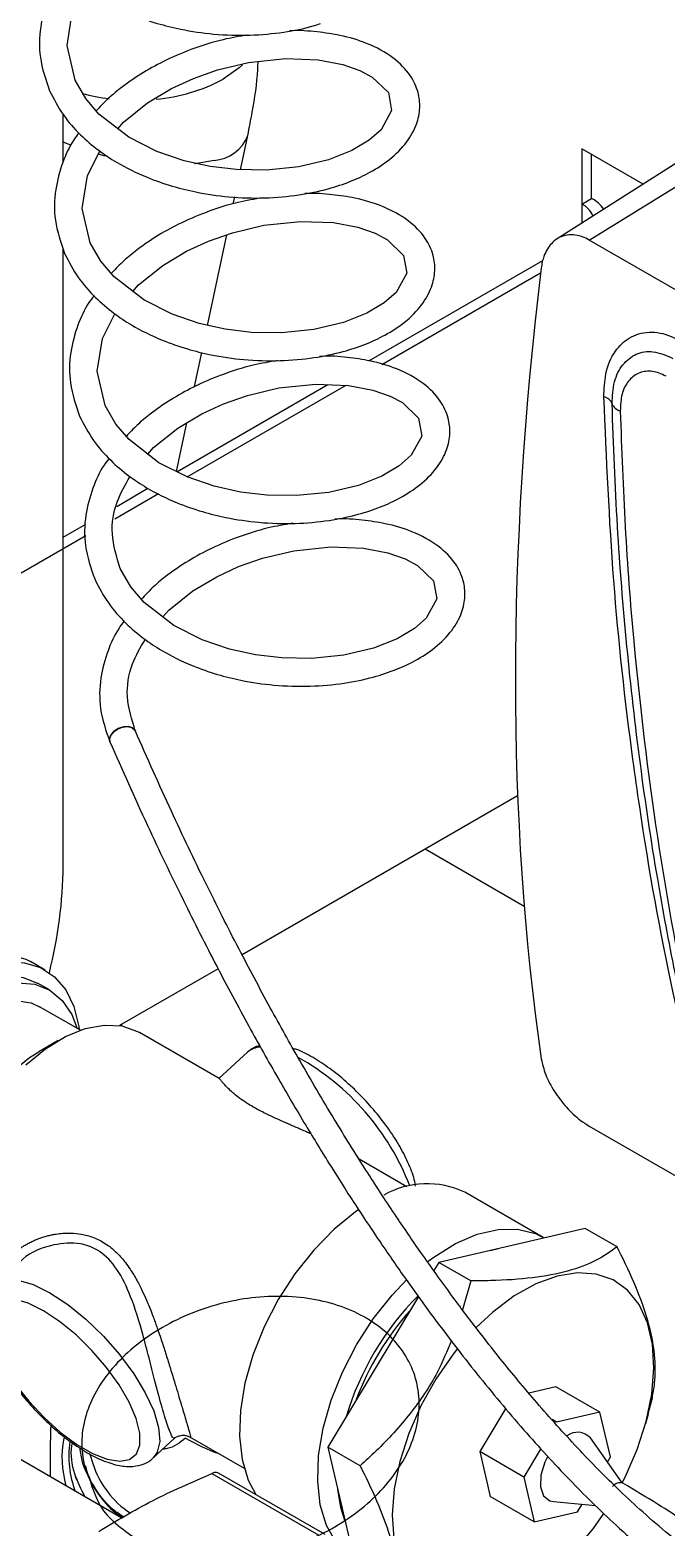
# Model space of a CAD drawing. Extents: x 75 to 2075, y 25 to 1460.
# Drawn here: x 1589.4 to 1655.1, y 731.2 to 885.8 of the extents above; entities that cross this region are included whole.
import ezdxf

# ---------------------------------------------------------------- set-up
doc = ezdxf.new("R2010")
doc.units = 0
doc.header["$LTSCALE"] = 5
doc.linetypes.add('SLD-KATı', pattern=[0])
doc.layers.get('0').update_dxf_attribs({"linetype": 'CONTINUOUS'})

msp = doc.modelspace()

# ---------------------------------------------------------------- linework, layer by layer
at = {"color": 7, "linetype": 'SLD-KATı'}
for p, q in [((1666.275, 878.486), (1643.84, 864.223)), ((1647.147, 864.113), (1669.933, 878.185)), ((1592.852, 872.191), (1592.852, 877.07)), ((1611.163, 871.369), (1611.916, 874.915)), ((1652.737, 869.879), (1646.39, 873.543)), ((1646.39, 873.543), (1646.39, 867.828)), ((1647.401, 868.411), (1647.401, 872.96)), ((1610.414, 867.837), (1610.567, 868.557)), ((1646.39, 867.828), (1647.401, 868.411)), ((1607.755, 855.303), (1609.741, 864.663)), ((1736.041, 812.796), (1647.147, 864.113)), ((1592.852, 799.536), (1592.852, 863.242)), ((1624.415, 851.643), (1642.36, 862.002)), ((1625.766, 851.257), (1642.143, 860.711)), ((1606.412, 848.973), (1607.161, 852.503)), ((1604.572, 840.188), (1620.16, 849.187)), ((1605.653, 839.646), (1622.051, 849.112)), ((1604.551, 840.199), (1605.62, 845.239)), ((1598.176, 835.329), (1602.691, 837.936)), ((1598.377, 836.612), (1601.603, 838.474)), ((1592.852, 833.422), (1595.187, 834.77)), ((1498.908, 778.023), (1595.173, 833.596)), ((1639.771, 806.732), (1611.324, 790.31)), ((1640.455, 795.315), (1630.225, 801.221)), ((1590.995, 788.742), (1589.48, 789.617)), ((1608.843, 788.878), (1598.67, 783.005)), ((1591.422, 786.682), (1590.209, 787.381)), ((1594.627, 782.522), (1590.422, 784.95)), ((1598.913, 782.964), (1598.913, 783.145)), ((1608.949, 777.553), (1600.74, 782.292)), ((1592.345, 781.46), (1590.325, 780.294)), ((1611.867, 780.248), (1608.932, 777.555)), ((1647.147, 772.631), (1736.041, 721.314)), ((1628.316, 766.373), (1623.418, 769.2)), ((1642.396, 761.131), (1634.314, 765.797)), ((1598.923, 732.153), (1546.247, 762.562)), ((1646.726, 762.066), (1631.638, 758.56)), ((1650.037, 760.155), (1646.726, 762.066)), ((1636.95, 759.794), (1637.801, 759.992)), ((1631.638, 758.56), (1631.126, 757.706)), ((1634.949, 756.649), (1631.638, 758.56)), ((1634.949, 756.649), (1634.077, 753.665)), ((1629.523, 755.033), (1620.191, 739.465)), ((1637.206, 753.43), (1635.499, 751.837)), ((1643.721, 745.713), (1640.931, 745.065)), ((1648.267, 743.089), (1643.721, 745.713)), ((1638.545, 743.497), (1635.859, 739.017)), ((1653.254, 742.93), (1653.678, 744.566)), ((1643.796, 742.05), (1643.334, 742.317)), ((1648.267, 743.089), (1643.796, 742.05)), ((1649.346, 738.47), (1648.267, 743.089)), ((1652.993, 741.93), (1653.264, 742.928)), ((1605.945, 740.523), (1611.532, 737.298)), ((1650.553, 735.792), (1647.279, 740.427)), ((1602.122, 738.351), (1604.309, 740.357)), ((1623.502, 737.554), (1620.191, 739.465)), ((1620.191, 739.465), (1622.771, 728.419)), ((1635.859, 739.017), (1636.938, 734.398)), ((1640.405, 736.392), (1635.859, 739.017)), ((1642.174, 739.344), (1640.405, 736.392)), ((1595.614, 738.769), (1595.907, 737.791)), ((1602.193, 738.42), (1602.122, 738.351)), ((1649.032, 737.946), (1649.346, 738.47)), ((1594.103, 736.493), (1594.216, 736.114)), ((1608.215, 736.771), (1619.246, 730.403)), ((1619.898, 730.446), (1608.875, 736.809)), ((1640.405, 736.392), (1641.484, 731.774)), ((1641.484, 731.774), (1636.938, 734.398)), ((1641.484, 731.774), (1645.954, 732.812)), ((1643.483, 733.852), (1647.796, 733.457)), ((1645.954, 732.812), (1646.416, 733.583))]:
    msp.add_line(p, q, dxfattribs=at)
at = {"color": 8, "linetype": 'SLD-KATı'}
for p, q in [((1593.625, 873.913), (1592.852, 874.227)), ((1646.39, 867.828), (1646.39, 865.844))]:
    msp.add_line(p, q, dxfattribs=at)
at = {"color": 7, "linetype": 'SLD-KATı', "flags": 128}
for points in [[(1598.483, 875.604), (1599.08, 876.293), (1601.571, 878.289), (1604.042, 879.762), (1606.29, 880.8), (1608.769, 881.673), (1611.999, 882.443), (1615.812, 882.844), (1619.188, 882.712), (1621.717, 882.23), (1623.493, 881.612), (1624.768, 880.935), (1626.421, 879.328), (1626.763, 877.486), (1625.664, 875.492), (1624.443, 874.418), (1622.654, 873.351), (1620.228, 872.388), (1617.167, 871.66), (1613.829, 871.326), (1610.749, 871.376), (1608.034, 871.702), (1605.343, 872.296), (1602.535, 873.257), (1599.617, 874.724), (1596.543, 877.109), (1595.173, 878.718), (1594.077, 880.624), (1594.077, 880.624), (1593.264, 884.184), (1593.795, 887.565), (1595.089, 890.095)], [(1600.039, 858.799), (1600.636, 859.488), (1603.127, 861.485), (1605.597, 862.958), (1607.846, 863.996), (1610.325, 864.869), (1613.554, 865.638), (1617.368, 866.04), (1620.744, 865.907), (1623.273, 865.425), (1625.048, 864.808), (1626.323, 864.13), (1627.977, 862.524), (1628.319, 860.681), (1627.22, 858.687), (1625.999, 857.613), (1624.21, 856.547), (1621.783, 855.584), (1618.723, 854.856), (1615.385, 854.521), (1612.305, 854.571), (1609.59, 854.897), (1606.899, 855.492), (1604.09, 856.453), (1601.172, 857.92), (1598.099, 860.305), (1596.728, 861.913), (1595.633, 863.82), (1595.633, 863.82), (1594.82, 867.38), (1595.35, 870.761), (1596.645, 873.291)], [(1601.595, 841.995), (1602.192, 842.684), (1604.683, 844.68), (1607.153, 846.153), (1609.402, 847.191), (1611.88, 848.064), (1615.11, 848.834), (1618.924, 849.235), (1622.299, 849.103), (1624.829, 848.621), (1626.604, 848.003), (1627.879, 847.326), (1629.532, 845.719), (1629.875, 843.877), (1628.776, 841.883), (1627.555, 840.809), (1625.766, 839.742), (1623.339, 838.779), (1620.279, 838.051), (1616.94, 837.717), (1613.86, 837.767), (1611.146, 838.093), (1608.455, 838.687), (1605.646, 839.648), (1602.728, 841.115), (1599.654, 843.5), (1598.284, 845.109), (1597.189, 847.015), (1597.189, 847.015), (1596.376, 850.575), (1596.906, 853.956), (1598.201, 856.486)], [(1603.15, 825.19), (1603.747, 825.879), (1606.238, 827.876), (1608.709, 829.349), (1610.958, 830.387), (1613.436, 831.26), (1616.666, 832.03), (1620.48, 832.431), (1623.855, 832.298), (1626.384, 831.816), (1628.16, 831.199), (1629.435, 830.521), (1631.088, 828.915), (1631.43, 827.072), (1630.332, 825.078), (1629.111, 824.004), (1627.322, 822.938), (1624.895, 821.975), (1621.835, 821.247), (1618.496, 820.912), (1615.416, 820.962), (1612.702, 821.289), (1610.01, 821.883), (1607.202, 822.844), (1604.284, 824.311), (1601.21, 826.696), (1599.84, 828.305), (1598.745, 830.211), (1598.745, 830.211)], [(1600.303, 813.401), (1600.269, 813.474), (1600.004, 813.738), (1599.583, 813.868), (1599.071, 813.845), (1598.545, 813.671), (1598.085, 813.374), (1597.762, 812.998), (1597.624, 812.601), (1597.66, 812.316)], [(1597.662, 812.311), (1597.624, 812.512), (1597.72, 812.901), (1598.007, 813.284), (1598.443, 813.602), (1598.961, 813.806), (1599.482, 813.867), (1599.926, 813.774), (1600.227, 813.542), (1600.302, 813.401)], [(1577.235, 786.15), (1579.291, 787.823), (1581.389, 789.11), (1583.468, 789.977), (1585.468, 790.397), (1587.332, 790.358), (1589.005, 789.863), (1589.48, 789.617)], [(1578.75, 785.276), (1580.806, 786.948), (1582.904, 788.236), (1584.983, 789.102), (1586.983, 789.522), (1588.847, 789.484), (1590.521, 788.988), (1591.957, 788.049), (1593.113, 786.694), (1593.957, 784.962), (1594.464, 782.903), (1594.507, 782.591)], [(1579.064, 784.226), (1581.044, 785.825), (1583.063, 787.03), (1585.056, 787.804), (1586.958, 788.12), (1588.709, 787.969), (1590.209, 787.381)], [(1580.276, 783.526), (1582.256, 785.125), (1584.275, 786.331), (1586.268, 787.104), (1588.17, 787.42), (1589.921, 787.27), (1591.464, 786.657), (1592.75, 785.601), (1593.737, 784.137), (1594.286, 782.719)], [(1580.675, 782.19), (1582.514, 783.662), (1584.386, 784.745), (1586.225, 785.399), (1587.964, 785.601), (1589.54, 785.343), (1590.422, 784.95)], [(1588.994, 778.967), (1591.022, 780.61), (1593.09, 781.863), (1595.136, 782.687), (1597.097, 783.058), (1598.914, 782.963), (1600.531, 782.407), (1600.74, 782.292)], [(1587.544, 778.225), (1589.383, 779.697), (1590.325, 780.294)], [(1623.385, 764.028), (1623.025, 763.776), (1620.819, 761.976), (1618.719, 759.825), (1616.781, 757.381), (1615.058, 754.712), (1613.597, 751.889), (1612.438, 748.99), (1611.614, 746.093), (1611.145, 743.279), (1611.045, 740.623), (1611.317, 738.198), (1611.954, 736.071), (1612.744, 734.576)], [(1630.53, 758.682), (1631.106, 759.111), (1633.357, 760.51), (1635.591, 761.47), (1637.748, 761.966), (1639.768, 761.983), (1641.598, 761.521), (1642.396, 761.131)], [(1650.563, 735.778), (1650.868, 736.377), (1652.116, 739.234), (1653.042, 742.113), (1653.621, 744.935), (1653.838, 747.625), (1653.686, 750.108), (1653.171, 752.317), (1652.304, 754.191), (1651.111, 755.68), (1649.624, 756.743), (1647.884, 757.35), (1645.937, 757.486), (1643.838, 757.146), (1641.643, 756.34), (1639.412, 755.09), (1637.206, 753.43)], [(1621.497, 729.042), (1621.018, 729.633), (1620.035, 731.405), (1619.398, 733.533), (1619.126, 735.958), (1619.226, 738.614), (1619.695, 741.428), (1620.52, 744.324), (1621.678, 747.224), (1623.139, 750.047), (1624.862, 752.716), (1626.8, 755.16), (1628.298, 756.74)], [(1590.804, 753.566), (1589.225, 754.339), (1587.82, 754.741), (1586.655, 754.754), (1585.784, 754.376), (1585.248, 753.626), (1585.071, 752.538), (1585.263, 751.164), (1585.814, 749.568), (1586.698, 747.824), (1587.875, 746.013), (1589.288, 744.222), (1590.872, 742.532), (1592.553, 741.024), (1594.253, 739.768), (1595.891, 738.822), (1597.392, 738.231), (1598.684, 738.023), (1599.708, 738.206), (1600.416, 738.773), (1600.774, 739.698), (1600.767, 740.936), (1600.393, 742.43), (1599.671, 744.11), (1598.635, 745.898), (1597.333, 747.709), (1595.825, 749.46), (1594.183, 751.068), (1592.482, 752.459), (1590.804, 753.566)], [(1633.573, 749.664), (1633.107, 749.07), (1631.326, 746.49), (1629.791, 743.734), (1628.544, 740.877), (1627.617, 737.998), (1627.038, 735.176), (1626.821, 732.486), (1626.973, 730.003), (1627.489, 727.794), (1628.355, 725.92), (1629.548, 724.431), (1631.035, 723.368), (1632.775, 722.761), (1634.648, 722.621)], [(1642.894, 738.537), (1642.58, 737.913), (1642.17, 736.596), (1642.125, 735.393), (1642.452, 734.465), (1643.106, 733.937), (1643.483, 733.852)], [(1621.98, 731.803), (1621.511, 733.25), (1621.199, 735.15)], [(1645.973, 729.139), (1647.552, 731.041), (1648.684, 732.618)]]:
    msp.add_lwpolyline(points, dxfattribs=at)
at = {"color": 8, "linetype": 'SLD-KATı', "flags": 128}
for points in [[(1611.355, 882.203), (1611.004, 881.877), (1609.36, 880.713)], [(1597.227, 872.782), (1596.716, 872.913), (1596.482, 872.976)], [(1608.43, 872.335), (1606.481, 871.993), (1606.403, 871.985)], [(1585.664, 756.209), (1585.909, 756.409), (1586.904, 756.774), (1588.205, 756.724), (1589.755, 756.263), (1591.487, 755.409)], [(1591.487, 755.409), (1593.325, 754.202), (1595.189, 752.692), (1596.997, 750.947), (1598.671, 749.042), (1600.136, 747.061), (1601.329, 745.091), (1602.199, 743.217), (1602.706, 741.521), (1602.829, 740.078), (1602.562, 738.95), (1602.193, 738.42)]]:
    msp.add_lwpolyline(points, dxfattribs=at)
at = {"color": 8, "linetype": 'SLD-KATı'}
for centre, radius, start, end in [((1600.876, 896.497), 17.919, 275.044, 298.25796), ((1599.991, 898.514), 19.957, 254.91599, 263.14768), ((1608.157, 876.348), 4.023, 273.88806, 339.12757), ((1613.346, 778.523), 2.272, 93.8758, 130.60673), ((1604.588, 757.196), 25.761, 21.04954, 60.9351)]:
    msp.add_arc(centre, radius, start, end, dxfattribs=at)
at = {"color": 7, "linetype": 'SLD-KATı'}
for centre, radius, start, end in [((1645.254, 865.597), 2.504, 23.23694, 63.01507), ((1645.676, 865.166), 3.675, 35.39614, 62.01623), ((1648.417, 846.771), 1.181, 21.40708, 77.51346), ((1650.612, 847.636), 1.178, 201.59997, 257.7122), ((1545.952, 799.957), 46.902, 345.82072, 359.48479), ((1630.409, 757.573), 9.104, 64.5952, 119.33911), ((1650.499, 734.178), 29.65, 135.11619, 163.49171), ((1650.357, 734.259), 29.064, 138.27236, 159.61159), ((1603.582, 738.465), 10.857, 169.62141, 195.89712), ((1645.963, 739.258), 1.76, 41.61728, 128.71742), ((1603.754, 738.554), 10.318, 171.72938, 200.71656), ((1605.039, 740.678), 9.577, 197.54577, 236.89904), ((1650.34, 734.867), 0.935, 71.18263, 144.53104)]:
    msp.add_arc(centre, radius, start, end, dxfattribs=at)
msp.add_ellipse((1858.883, 954.541), major_axis=(152.544, 283.033), ratio=0.5568908, start_param=2.1836472, end_param=2.4960268, dxfattribs=at)
at = {"color": 8, "linetype": 'SLD-KATı'}
msp.add_ellipse((1606.995, 759.299), major_axis=(-14.792, 19.614), ratio=0.6271802, start_param=2.1861512, end_param=2.3643124, dxfattribs=at)
at = {"color": 7, "linetype": 'SLD-KATı'}
for points, knots in [([(1589.884, 896.334), (1590.323, 895.482), (1591.153, 893.871), (1592.955, 891.827), (1594.835, 890.217), (1597.108, 888.703), (1599.656, 887.45), (1602.446, 886.471), (1605.271, 885.774), (1608.494, 885.3), (1612.114, 885.193), (1615.566, 885.514), (1618.001, 885.979), (1619.161, 886.377), (1619.414, 886.464)], [0, 0, 0, 0, 0.0983016, 0.1858375, 0.2625593, 0.3288095, 0.4310657, 0.5090192, 0.5785647, 0.6736352, 0.7782536, 0.8800289, 0.9738044, 1, 1, 1, 1]), ([(1592.918, 891.979), (1592.741, 891.744), (1592.013, 890.775), (1591.144, 888.802), (1590.391, 886.006), (1590.313, 882.818), (1591.05, 880.665), (1591.439, 879.529)], [0, 0, 0, 0, 0.0611045, 0.2522866, 0.4733, 0.7222071, 1, 1, 1, 1]), ([(1591.439, 879.529), (1591.879, 878.677), (1592.709, 877.067), (1594.51, 875.023), (1596.391, 873.412), (1598.664, 871.899), (1601.211, 870.646), (1604.001, 869.666), (1606.826, 868.97), (1610.051, 868.495), (1613.666, 868.392), (1617.135, 868.697), (1620.093, 869.324), (1622.521, 870.125), (1624.68, 871.131), (1626.719, 872.467), (1628.384, 874.158), (1629.392, 875.978), (1629.743, 877.727), (1629.55, 879.455), (1628.721, 881.236), (1626.993, 883.012), (1624.457, 884.412), (1621.689, 885.246), (1619.024, 885.624), (1617.267, 885.775), (1616.269, 885.704), (1616.217, 885.7)], [0, 0, 0, 0, 0.04504043, 0.08514818, 0.12030105, 0.15065597, 0.19750836, 0.23322559, 0.26509039, 0.30865037, 0.35658505, 0.40321713, 0.44618377, 0.48232565, 0.51699384, 0.55838469, 0.60557067, 0.65016511, 0.68961692, 0.7261758, 0.77010329, 0.82269769, 0.87859916, 0.92451119, 0.95992201, 0.99791166, 1, 1, 1, 1]), ([(1611.882, 885.275), (1611.039, 885.133), (1609.076, 884.803), (1606.132, 883.86), (1603.285, 882.634), (1600.833, 881.272), (1598.913, 879.921), (1597.377, 878.651), (1596.62, 877.84), (1596.254, 877.448)], [0, 0, 0, 0, 0.1429359, 0.3329669, 0.5028902, 0.6525999, 0.800588, 0.9036452, 1, 1, 1, 1]), ([(1611.916, 874.915), (1612.073, 875.716), (1612.521, 877.996), (1612.899, 880.554), (1612.965, 882.269), (1612.975, 882.546)], [0, 0, 0, 0, 0.3124318, 0.8893079, 1, 1, 1, 1]), ([(1594.474, 875.175), (1594.297, 874.94), (1593.569, 873.971), (1592.699, 871.998), (1591.947, 869.201), (1591.869, 866.013), (1592.606, 863.86), (1592.995, 862.725)], [0, 0, 0, 0, 0.0611045, 0.2522866, 0.4733, 0.7222071, 1, 1, 1, 1]), ([(1592.995, 862.725), (1593.434, 861.873), (1594.265, 860.262), (1596.066, 858.218), (1597.947, 856.608), (1600.22, 855.094), (1602.767, 853.841), (1605.557, 852.862), (1608.382, 852.165), (1611.607, 851.69), (1615.221, 851.588), (1618.691, 851.892), (1621.648, 852.519), (1624.077, 853.32), (1626.236, 854.326), (1628.275, 855.663), (1629.94, 857.354), (1630.948, 859.174), (1631.299, 860.923), (1631.106, 862.651), (1630.277, 864.432), (1628.549, 866.207), (1626.013, 867.608), (1623.244, 868.441), (1620.58, 868.819), (1618.823, 868.97), (1617.825, 868.899), (1617.773, 868.896)], [0, 0, 0, 0, 0.0450404, 0.0851482, 0.1203011, 0.150656, 0.1975084, 0.2332256, 0.2650904, 0.3086504, 0.356585, 0.4032171, 0.4461838, 0.4823256, 0.5169938, 0.5583847, 0.6055707, 0.6501651, 0.6896169, 0.7261758, 0.7701033, 0.8226977, 0.8785992, 0.9245112, 0.959922, 0.9979117, 1, 1, 1, 1]), ([(1613.438, 868.47), (1612.595, 868.329), (1610.632, 867.999), (1607.688, 867.055), (1604.841, 865.829), (1602.388, 864.468), (1600.469, 863.117), (1598.933, 861.846), (1598.176, 861.035), (1597.81, 860.643)], [0, 0, 0, 0, 0.1429359, 0.3329669, 0.5028902, 0.6525999, 0.800588, 0.9036452, 1, 1, 1, 1]), ([(1647.147, 864.113), (1646.914, 864.233), (1646.44, 864.476), (1645.726, 864.643), (1645.027, 864.66), (1644.372, 864.514), (1643.769, 864.209), (1643.243, 863.757), (1642.802, 863.161), (1642.499, 862.511), (1642.302, 861.858), (1642.238, 861.441), (1642.206, 861.23)], [0, 0, 0, 0, 0.1035053, 0.2100292, 0.3135437, 0.4200182, 0.5243385, 0.6316003, 0.7374327, 0.8462651, 0.922588, 1, 1, 1, 1]), ([(1596.029, 858.37), (1595.853, 858.135), (1595.125, 857.166), (1594.255, 855.193), (1593.503, 852.397), (1593.424, 849.209), (1594.162, 847.056), (1594.551, 845.92)], [0, 0, 0, 0, 0.0611045, 0.2522866, 0.4733, 0.7222071, 1, 1, 1, 1]), ([(1648.672, 847.924), (1648.703, 848.733), (1648.772, 850.53), (1649.714, 852.662), (1651.278, 854.174), (1653.294, 854.764), (1655.156, 854.429), (1656.21, 853.874), (1656.498, 853.722)], [0, 0, 0, 0, 0.16313677, 0.36267064, 0.53573943, 0.7321042, 0.9268799, 1, 1, 1, 1]), ([(1594.551, 845.92), (1594.99, 845.068), (1595.821, 843.458), (1597.622, 841.414), (1599.503, 839.803), (1601.776, 838.29), (1604.323, 837.037), (1607.113, 836.057), (1609.938, 835.361), (1613.162, 834.886), (1616.777, 834.783), (1620.247, 835.088), (1623.204, 835.715), (1625.633, 836.516), (1627.791, 837.522), (1629.831, 838.858), (1631.495, 840.549), (1632.504, 842.369), (1632.855, 844.118), (1632.661, 845.846), (1631.832, 847.627), (1630.105, 849.403), (1627.569, 850.803), (1624.8, 851.637), (1622.135, 852.015), (1620.378, 852.166), (1619.381, 852.095), (1619.329, 852.091)], [0, 0, 0, 0, 0.0450404, 0.0851482, 0.1203011, 0.150656, 0.1975084, 0.2332256, 0.2650904, 0.3086504, 0.356585, 0.4032171, 0.4461838, 0.4823256, 0.5169938, 0.5583847, 0.6055707, 0.6501651, 0.6896169, 0.7261758, 0.7701033, 0.8226977, 0.8785992, 0.9245112, 0.959922, 0.9979117, 1, 1, 1, 1]), ([(1649.517, 847.202), (1649.557, 847.983), (1649.639, 849.545), (1650.562, 851.34), (1651.957, 852.437), (1653.782, 852.771), (1655.105, 852.196), (1655.797, 851.895)], [0, 0, 0, 0, 0.19633062, 0.39276795, 0.58929261, 0.78492749, 1, 1, 1, 1]), ([(1614.993, 851.666), (1614.151, 851.524), (1612.187, 851.194), (1609.244, 850.251), (1606.396, 849.025), (1603.944, 847.663), (1602.025, 846.312), (1600.489, 845.042), (1599.732, 844.231), (1599.366, 843.839)], [0, 0, 0, 0, 0.1429359, 0.3329669, 0.5028902, 0.6525999, 0.800588, 0.9036452, 1, 1, 1, 1]), ([(1655.093, 850.038), (1655.032, 850.072), (1654.508, 850.365), (1653.49, 850.664), (1652.177, 850.444), (1651.138, 849.599), (1650.453, 848.249), (1650.392, 847.073), (1650.361, 846.484)], [0, 0, 0, 0, 0.0253894, 0.2194841, 0.4143149, 0.6094686, 0.8046255, 1, 1, 1, 1]), ([(1658.428, 775.257), (1657.539, 778.944), (1655.162, 788.803), (1653.055, 800.665), (1651.038, 814.892), (1649.497, 828.872), (1648.947, 841.573), (1648.672, 847.924)], [0, 0, 0, 0, 0.16164711, 0.4322712, 0.49988978, 0.74994494, 1, 1, 1, 1]), ([(1659.219, 774.354), (1658.836, 775.903), (1657.689, 780.551), (1655.976, 788.45), (1654.061, 798.77), (1652.371, 809.984), (1650.991, 822.139), (1649.99, 834.534), (1649.675, 842.977), (1649.517, 847.202)], [0, 0, 0, 0, 0.0680451, 0.2041507, 0.3404194, 0.5045917, 0.6690504, 0.8343789, 1, 1, 1, 1]), ([(1650.361, 846.484), (1650.505, 842.48), (1650.793, 834.465), (1651.923, 819.709), (1654.025, 802.356), (1656.984, 786.039), (1659.255, 776.592), (1660.009, 773.455)], [0, 0, 0, 0, 0.1565717, 0.3133919, 0.5875237, 0.862996, 1, 1, 1, 1]), ([(1597.585, 841.566), (1597.409, 841.331), (1596.68, 840.362), (1595.811, 838.389), (1595.058, 835.592), (1594.98, 832.404), (1595.718, 830.251), (1596.107, 829.116)], [0, 0, 0, 0, 0.0611045, 0.2522866, 0.4733, 0.7222071, 1, 1, 1, 1]), ([(1598.745, 830.211), (1598.377, 831.384), (1597.67, 833.638), (1598.17, 836.934), (1599.274, 838.847), (1599.756, 839.682)], [0, 0, 0, 0, 0.3795938, 0.7292393, 1, 1, 1, 1]), ([(1596.107, 829.116), (1596.546, 828.264), (1597.376, 826.653), (1599.178, 824.609), (1601.058, 822.999), (1603.331, 821.485), (1605.879, 820.232), (1608.669, 819.253), (1611.493, 818.556), (1614.718, 818.081), (1618.333, 817.979), (1621.802, 818.284), (1624.76, 818.911), (1627.189, 819.711), (1629.347, 820.717), (1631.387, 822.054), (1633.051, 823.745), (1634.059, 825.565), (1634.411, 827.314), (1634.217, 829.042), (1633.388, 830.823), (1631.661, 832.599), (1629.125, 833.999), (1626.356, 834.832), (1623.691, 835.21), (1621.934, 835.362), (1620.936, 835.29), (1620.884, 835.287)], [0, 0, 0, 0, 0.04504043, 0.08514818, 0.12030105, 0.15065597, 0.19750836, 0.23322559, 0.26509039, 0.30865037, 0.35658505, 0.40321713, 0.44618377, 0.48232565, 0.51699384, 0.55838469, 0.60557067, 0.65016511, 0.68961692, 0.7261758, 0.77010329, 0.82269769, 0.87859916, 0.92451119, 0.95992201, 0.99791166, 1, 1, 1, 1]), ([(1616.549, 834.861), (1615.706, 834.72), (1613.743, 834.39), (1610.8, 833.446), (1607.952, 832.22), (1605.5, 830.859), (1603.58, 829.508), (1602.045, 828.237), (1601.288, 827.426), (1600.922, 827.034)], [0, 0, 0, 0, 0.1429359, 0.3329669, 0.5028902, 0.6525999, 0.800588, 0.9036452, 1, 1, 1, 1]), ([(1599.141, 824.761), (1598.964, 824.526), (1598.236, 823.557), (1597.367, 821.584), (1596.614, 818.788), (1596.536, 815.6), (1597.273, 813.447), (1597.662, 812.312)], [0, 0, 0, 0, 0.0611045, 0.2522866, 0.4733, 0.7222071, 1, 1, 1, 1]), ([(1600.3, 813.406), (1599.933, 814.579), (1599.226, 816.833), (1599.726, 820.129), (1600.83, 822.043), (1601.312, 822.877)], [0, 0, 0, 0, 0.3795938, 0.7292393, 1, 1, 1, 1]), ([(1661.996, 726.008), (1662.001, 726.011), (1662.08, 726.055), (1661.548, 726.191), (1660.249, 726.922), (1658.11, 728.325), (1655.499, 730.333), (1652.838, 732.616), (1649.66, 735.569), (1645.934, 739.351), (1641.79, 743.974), (1638.391, 748.07), (1635.479, 751.774), (1632.725, 755.434), (1629.867, 759.426), (1626.921, 763.741), (1623.923, 768.339), (1620.636, 773.636), (1617.351, 779.223), (1614.08, 785.078), (1610.838, 791.174), (1607.425, 797.942), (1603.832, 805.451), (1601.523, 810.651), (1600.302, 813.401)], [0, 0, 0, 0, 0.0020497, 0.0301819, 0.0640753, 0.0982096, 0.1328976, 0.1642325, 0.1907123, 0.2391823, 0.2870046, 0.3322943, 0.361502, 0.3969068, 0.44062, 0.479832, 0.5254644, 0.5784883, 0.6400266, 0.6962506, 0.7594906, 0.8305718, 0.9104065, 1, 1, 1, 1]), ([(1597.66, 812.317), (1598.937, 809.441), (1601.338, 804.033), (1605.065, 796.264), (1608.566, 789.348), (1611.851, 783.197), (1614.912, 777.741), (1617.747, 772.915), (1620.355, 768.658), (1622.946, 764.589), (1625.531, 760.691), (1628.259, 756.752), (1631.507, 752.261), (1635.51, 747.047), (1640.244, 741.37), (1644.284, 736.959), (1647.494, 733.718), (1650.078, 731.259), (1652.924, 728.752), (1655.752, 726.508), (1658.282, 724.765), (1660.275, 723.658), (1661.638, 723.181), (1662.556, 723.11), (1663.466, 723.47), (1663.988, 724.349), (1663.995, 725.054), (1663.899, 725.432), (1663.732, 725.832), (1663.348, 726.435), (1662.594, 727.319), (1661.247, 728.596), (1659.343, 730.127), (1656.937, 731.846), (1654.152, 733.678), (1651.864, 735.03), (1650.641, 735.752)], [0, 0, 0, 0, 0.0715414, 0.1345143, 0.1898869, 0.2385234, 0.2811927, 0.3185757, 0.3512727, 0.3798102, 0.4121736, 0.4403831, 0.4693959, 0.514009, 0.5584366, 0.5993028, 0.6184122, 0.6399774, 0.664883, 0.6922972, 0.7190166, 0.745141, 0.7693914, 0.7868912, 0.8009275, 0.8098206, 0.8171453, 0.8232387, 0.8328532, 0.8468666, 0.8655525, 0.8893461, 0.9189148, 0.942329, 0.9691726, 1, 1, 1, 1]), ([(1613.153, 780.918), (1613.029, 780.895), (1612.568, 780.809), (1612.199, 780.504), (1611.929, 780.282)], [0, 0, 0, 0, 0.2700747, 1, 1, 1, 1]), ([(1629.224, 766.423), (1629.213, 766.517), (1629.142, 767.141), (1628.671, 768.412), (1627.82, 770.222), (1626.661, 772.08), (1625.289, 773.905), (1623.744, 775.641), (1622.084, 777.228), (1620.36, 778.621), (1618.635, 779.732), (1617.366, 780.419), (1616.71, 780.604), (1616.585, 780.639)], [0, 0, 0, 0, 0.0190842, 0.12710762, 0.235254, 0.34166264, 0.44694889, 0.55172415, 0.65646721, 0.76151204, 0.86735325, 0.97472638, 1, 1, 1, 1]), ([(1642.206, 779.576), (1642.328, 779.039), (1642.571, 777.964), (1643.525, 776.18), (1644.78, 774.535), (1646.059, 773.324), (1646.845, 772.824), (1647.147, 772.631)], [0, 0, 0, 0, 0.2176197, 0.4352989, 0.6519385, 0.8657336, 1, 1, 1, 1]), ([(1618.437, 771.816), (1618.277, 771.889), (1617.943, 772.04), (1617.43, 772.265), (1616.899, 772.496), (1616.384, 772.72), (1615.888, 772.936), (1615.293, 773.199), (1614.505, 773.554), (1613.69, 773.944), (1612.977, 774.314), (1612.401, 774.634), (1611.751, 775.026), (1611.073, 775.488), (1610.522, 775.924), (1610.05, 776.343), (1609.693, 776.7), (1609.41, 777.014), (1609.189, 777.276), (1609.066, 777.43), (1608.997, 777.509), (1608.967, 777.541), (1608.954, 777.549), (1608.949, 777.552)], [0, 0, 0, 0, 0.0295345, 0.0618778, 0.0942218, 0.1271928, 0.1567876, 0.1863833, 0.23895, 0.3074691, 0.349505, 0.3918682, 0.4391296, 0.5115166, 0.5857359, 0.6329973, 0.7127697, 0.7774068, 0.8337311, 0.9191342, 0.9478802, 0.9766263, 1, 1, 1, 1]), ([(1650.037, 760.155), (1649.358, 759.675), (1647.983, 758.703), (1645.08, 757.592), (1641.359, 756.892), (1637.847, 756.666), (1635.625, 756.653), (1634.949, 756.649)], [0, 0, 0, 0, 0.2210602, 0.4473585, 0.669137, 0.8992177, 1, 1, 1, 1]), ([(1653.678, 744.566), (1653.765, 745.058), (1654.003, 746.411), (1654.013, 748.979), (1653.351, 752.369), (1652.02, 756.048), (1650.804, 758.646), (1650.099, 760.032), (1650.037, 760.155)], [0, 0, 0, 0, 0.1251545, 0.3440938, 0.5701768, 0.772528, 0.9798808, 1, 1, 1, 1]), ([(1585.681, 756.143), (1585.508, 755.985), (1585.047, 755.566), (1584.692, 754.575), (1584.559, 753.329), (1584.758, 751.867), (1585.298, 750.193), (1586.175, 748.375), (1587.327, 746.519), (1588.7, 744.694), (1590.245, 742.958), (1591.906, 741.369), (1593.628, 739.983), (1595.358, 738.848), (1597.057, 738.007), (1598.621, 737.533), (1600.017, 737.426), (1601.184, 737.712), (1601.957, 738.1), (1602.197, 738.443), (1602.223, 738.48)], [0, 0, 0, 0, 0.0305376, 0.081474, 0.1344931, 0.1941063, 0.2589538, 0.323875, 0.3877531, 0.4509575, 0.513855, 0.5767333, 0.6397927, 0.7033301, 0.7677872, 0.8338181, 0.892733, 0.9447925, 0.993998, 1, 1, 1, 1]), ([(1595.453, 736.551), (1595.78, 735.543), (1596.486, 733.36), (1597.945, 731.848), (1600.058, 730.139), (1602.615, 728.958), (1605.558, 728.191), (1608.771, 727.922), (1612.097, 728.147), (1615.429, 728.852), (1618.667, 730.027), (1621.678, 731.635), (1624.317, 733.592), (1626.509, 735.832), (1628.183, 738.295), (1629.262, 740.891), (1629.697, 743.488), (1629.488, 746.007), (1628.635, 748.377), (1627.156, 750.504), (1625.128, 752.283), (1622.629, 753.665), (1619.731, 754.615), (1616.53, 755.085), (1613.19, 755.054), (1609.824, 754.535), (1606.53, 753.55), (1603.43, 752.121), (1600.68, 750.324), (1598.364, 748.225), (1596.549, 745.897), (1595.313, 743.414), (1594.717, 740.903), (1594.771, 738.453), (1595.453, 736.132), (1596.818, 734.075), (1598.054, 732.748), (1598.935, 732.249), (1599.013, 732.204)], [0, 0, 0, 0, 0.0247958, 0.0536964, 0.08212088, 0.11032546, 0.13913884, 0.16804933, 0.19651084, 0.22468848, 0.25348212, 0.28240108, 0.31089829, 0.33905325, 0.36782574, 0.39675171, 0.42528331, 0.45341982, 0.48216976, 0.51110129, 0.53966594, 0.56778827, 0.59651427, 0.6254499, 0.65404626, 0.68215867, 0.71085932, 0.73979761, 0.76842433, 0.79653108, 0.82520501, 0.8541445, 0.88280021, 0.91090557, 0.93955139, 0.96849063, 0.99717397, 1, 1, 1, 1]), ([(1632.93, 750.483), (1632.474, 749.374), (1631.379, 746.71), (1628.717, 742.836), (1625.898, 739.728), (1624.061, 738.061), (1623.502, 737.554)], [0, 0, 0, 0, 0.2226249, 0.5345904, 0.8582342, 1, 1, 1, 1]), ([(1591.572, 741.732), (1591.533, 740.571), (1591.478, 738.912), (1591.497, 737.008), (1591.502, 736.437)], [0, 0, 0, 0, 0.7001441, 1, 1, 1, 1]), ([(1604.32, 740.363), (1604.325, 740.367), (1604.439, 740.505), (1604.777, 740.649), (1605.237, 740.731), (1605.645, 740.669), (1605.852, 740.568), (1605.946, 740.522)], [0, 0, 0, 0, 0.0108302, 0.3078643, 0.5894748, 0.8152709, 1, 1, 1, 1]), ([(1593.77, 739.933), (1593.75, 739.833), (1593.536, 738.745), (1593.875, 736.794), (1594.693, 735.154), (1595.084, 734.369)], [0, 0, 0, 0, 0.0500263, 0.5454208, 1, 1, 1, 1]), ([(1595.718, 735.944), (1595.38, 736.594), (1594.812, 737.686), (1594.656, 738.902), (1594.593, 739.394)], [0, 0, 0, 0, 0.5951311, 1, 1, 1, 1]), ([(1595.158, 737.539), (1595.251, 737.143), (1595.382, 736.592), (1595.644, 736.086), (1595.718, 735.944)], [0, 0, 0, 0, 0.71750227, 1, 1, 1, 1]), ([(1623.502, 737.554), (1623.564, 737.431), (1624.262, 736.059), (1625.479, 733.459), (1626.79, 729.814), (1627.403, 726.992), (1627.371, 725.559), (1627.361, 725.11)], [0, 0, 0, 0, 0.0266984, 0.2988115, 0.570344, 0.8652368, 1, 1, 1, 1]), ([(1599.104, 732.256), (1598.741, 732.498), (1597.253, 733.492), (1596.379, 734.888), (1595.718, 735.944)], [0, 0, 0, 0, 0.2439685, 1, 1, 1, 1]), ([(1709.063, 736.888), (1708.972, 736.255), (1708.577, 733.513), (1707.505, 728.902), (1705.786, 722.906), (1703.656, 717.298), (1701.139, 712.132), (1698.54, 707.848), (1696.002, 704.382), (1693.648, 701.647), (1691.269, 699.236), (1688.32, 696.64), (1684.256, 693.695), (1679.204, 690.903), (1673.805, 688.725), (1668.602, 687.227), (1663.109, 686.152), (1657.304, 685.531), (1650.712, 685.376), (1644.03, 685.757), (1637.294, 686.643), (1631.099, 687.869), (1625.198, 689.397), (1620.268, 690.972), (1616.108, 692.521), (1612.601, 693.992), (1609.437, 695.511), (1606.731, 696.994), (1604.577, 698.334), (1602.984, 699.528), (1602.084, 700.351), (1601.724, 700.752), (1601.615, 700.891), (1601.609, 700.877), (1601.608, 700.873)], [0, 0, 0, 0, 0.0157421, 0.0681159, 0.1145764, 0.1654648, 0.2095927, 0.2476276, 0.2791908, 0.3052422, 0.3265826, 0.3522928, 0.3886107, 0.4311742, 0.4706091, 0.5070164, 0.541106, 0.5845156, 0.6261982, 0.6766315, 0.7218631, 0.7667032, 0.8082101, 0.8481287, 0.8737611, 0.8997939, 0.9260928, 0.9450317, 0.9624542, 0.9782857, 0.986314, 0.9943033, 0.9981558, 1, 1, 1, 1]), ([(1608.87, 736.799), (1608.809, 736.828), (1608.675, 736.891), (1608.427, 736.852), (1608.262, 736.789), (1608.215, 736.771)], [0, 0, 0, 0, 0.372076, 0.8215145, 1, 1, 1, 1]), ([(1604.675, 705.819), (1604.357, 705.846), (1603.273, 705.94), (1601.669, 705.91), (1599.988, 705.748), (1598.753, 705.477), (1597.671, 705.098), (1596.467, 704.451), (1595.107, 703.099), (1594.297, 700.875), (1594.714, 698.394), (1596.105, 696.208), (1598.064, 694.291), (1600.299, 692.607), (1603.54, 690.54), (1607.978, 688.217), (1613.816, 685.7), (1620.447, 683.343), (1627.458, 681.373), (1634.265, 679.925), (1640.452, 678.998), (1646.177, 678.453), (1652.073, 678.242), (1658.536, 678.448), (1664.553, 679.149), (1669.673, 680.173), (1673.531, 681.2), (1677.895, 682.64), (1683.055, 684.826), (1688.522, 687.942), (1693.306, 691.455), (1697.443, 695.202), (1701.263, 699.445), (1705.188, 704.835), (1708.85, 711.337), (1711.943, 718.729), (1713.85, 724.956), (1715.022, 729.717), (1715.466, 732.004), (1715.673, 733.073)], [0, 0, 0, 0, 0.0085572, 0.0292426, 0.0450129, 0.0569124, 0.0656832, 0.0772112, 0.09041, 0.1060511, 0.1237639, 0.1404478, 0.1561481, 0.1717507, 0.1876302, 0.2190198, 0.2528319, 0.2917381, 0.3341558, 0.3732205, 0.4067814, 0.4371238, 0.4688988, 0.5038222, 0.5430751, 0.5676445, 0.5887736, 0.6079797, 0.6423995, 0.6799309, 0.7110216, 0.7409183, 0.7738811, 0.8087018, 0.8572977, 0.9071216, 0.9554208, 0.9791709, 1, 1, 1, 1])]:
    msp.add_open_spline(points, degree=3, knots=knots, dxfattribs=at)
at = {"color": 8, "linetype": 'SLD-KATı'}
for points, knots in [([(1585.861, 756.252), (1585.862, 756.278), (1585.87, 756.489), (1586.001, 756.962), (1586.258, 757.665), (1586.671, 758.341), (1587.201, 759), (1587.861, 759.63), (1588.552, 760.125), (1589.114, 760.454), (1589.501, 760.657), (1590.039, 760.906), (1590.606, 761.119), (1591.196, 761.293), (1591.65, 761.402), (1592.193, 761.503), (1592.948, 761.591), (1593.926, 761.6), (1594.879, 761.468), (1595.669, 761.251), (1596.297, 761.009), (1596.927, 760.688), (1597.661, 760.207), (1598.47, 759.505), (1599.191, 758.671), (1599.867, 757.722), (1600.449, 756.747), (1600.999, 755.661), (1601.379, 754.823), (1601.723, 754.011), (1601.988, 753.344), (1602.244, 752.665), (1602.432, 752.149), (1602.661, 751.503), (1602.979, 750.572), (1603.377, 749.351), (1603.786, 748.04), (1604.122, 746.939), (1604.429, 745.919), (1604.725, 744.926), (1604.995, 744.017), (1605.241, 743.195), (1605.46, 742.465), (1605.641, 741.865), (1605.787, 741.377), (1605.898, 740.998), (1605.972, 740.722), (1606.003, 740.55), (1606.004, 740.481), (1605.958, 740.522), (1605.949, 740.531)], [0, 0, 0, 0, 0.0024058, 0.0197361, 0.0460914, 0.0728794, 0.0926405, 0.122628, 0.1530226, 0.1650858, 0.1771488, 0.1892118, 0.2137921, 0.2261392, 0.2384863, 0.2510227, 0.2698094, 0.2982748, 0.3271617, 0.3440558, 0.3611287, 0.3783369, 0.3972598, 0.4261731, 0.4557334, 0.4743055, 0.5056069, 0.5309349, 0.5529052, 0.563892, 0.5862041, 0.597403, 0.608602, 0.6199425, 0.6393178, 0.6686733, 0.6984462, 0.7244838, 0.7421412, 0.7690299, 0.7964842, 0.8140753, 0.8409386, 0.8684233, 0.8856758, 0.9119194, 0.9386033, 0.9598358, 0.9921255, 1, 1, 1, 1]), ([(1604.24, 740.429), (1604.218, 740.415), (1604.168, 740.382), (1603.72, 741.407), (1603.077, 743.446), (1602.377, 746.085), (1601.711, 748.716), (1600.942, 751.656), (1599.968, 754.864), (1598.564, 757.858), (1597.209, 759.311), (1595.894, 760.123), (1594.332, 760.673), (1591.596, 760.442), (1589.274, 759.544), (1588.372, 758.583), (1588.221, 758.423)], [0, 0, 0, 0, 0.06625661, 0.14983215, 0.23559807, 0.32140843, 0.38224308, 0.44565151, 0.54963022, 0.63535289, 0.71173082, 0.7210839, 0.77761591, 0.86347117, 0.97726776, 1, 1, 1, 1]), ([(1605.488, 740.401), (1604.891, 739.937), (1604.17, 739.376), (1603.281, 739.289), (1603.128, 739.274)], [0, 0, 0, 0, 0.82780657, 1, 1, 1, 1])]:
    msp.add_open_spline(points, degree=3, knots=knots, dxfattribs=at)
at = {"color": 7, "linetype": 'SLD-KATı'}
msp.add_open_spline([(1596.518, 730.783), (1598.321, 731.866), (1601.927, 734.031), (1606.119, 735.858), (1608.215, 736.771)], degree=3, dxfattribs=at)

doc.saveas('drawing.dxf')
